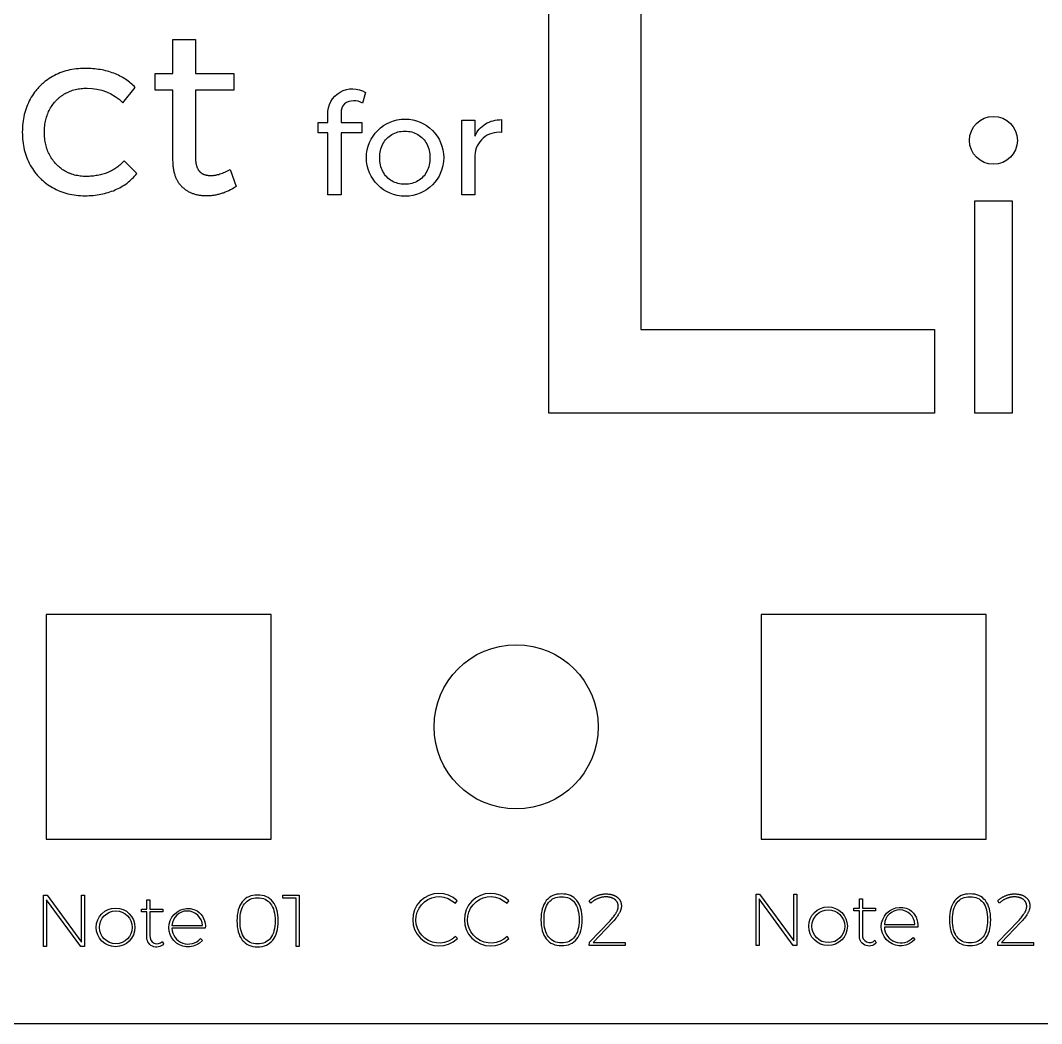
# Model space of a CAD drawing. Header units: millimetres. Extents: x -1043 to -744, y -1370 to -1206.
# Drawn here: x -907.95 to -864.43, y -1370.34 to -1327.56 of the extents above; entities that cross this region are included whole.
import ezdxf

# ---------------------------------------------------------------- set-up
doc = ezdxf.new("R2010")
doc.units = ezdxf.units.MM
doc.header["$MEASUREMENT"] = 0
doc.layers.add('Electronics$CUT3', color=178, linetype='Continuous', true_color=0x000000)
doc.layers.add('Electronics$ENGRAVE1', color=5, linetype='Continuous', true_color=0x0000ff)

msp = doc.modelspace()

# ---------------------------------------------------------------- linework, layer by layer
at = {"layer": 'Electronics$CUT3'}
msp.add_lwpolyline([(-1043.298, -1226.5), (-1043.298, -1350.336, 0.414214), (-1023.298, -1370.336), (-764.298, -1370.336, 0.414214), (-744.298, -1350.336), (-744.298, -1226.5, 0.414214), (-764.298, -1206.5), (-771.298, -1206.5, 0.414214), (-781.298, -1216.5, -0.414214), (-791.298, -1226.5), (-996.298, -1226.5, -0.414214), (-1006.298, -1216.5, 0.414214), (-1016.298, -1206.5), (-1023.298, -1206.5, 0.414214)], format="xyb", close=True, dxfattribs=at)
msp.add_lwpolyline([(-1043.298, -1226.5), (-1043.298, -1350.336, 0.414214), (-1023.298, -1370.336), (-764.298, -1370.336, 0.414214), (-744.298, -1350.336), (-744.298, -1226.5, 0.414214), (-764.298, -1206.5), (-771.298, -1206.5, 0.414214), (-781.298, -1216.5, -0.414214), (-791.298, -1226.5), (-996.298, -1226.5, -0.414214), (-1006.298, -1216.5, 0.414214), (-1016.298, -1206.5), (-1023.298, -1206.5, 0.414214)], format="xyb", close=True, dxfattribs=at)
for points in [[(-906.86, -1362.478), (-897.271, -1362.478), (-897.271, -1352.89), (-906.86, -1352.89)], [(-876.38, -1362.478), (-866.791, -1362.478), (-866.791, -1352.89), (-876.38, -1352.89)]]:
    msp.add_lwpolyline(points, close=True, dxfattribs=at)
msp.add_circle((-886.825, -1357.684), 3.5, dxfattribs=at)
at = {"layer": 'Electronics$ENGRAVE1'}
for points in [[(-885.434, -1305.843), (-881.507, -1305.843), (-881.507, -1340.744), (-868.991, -1340.744), (-868.991, -1344.303), (-885.434, -1344.303)], [(-898.762, -1334.652), (-898.84, -1334.7), (-898.917, -1334.745), (-898.995, -1334.787), (-899.073, -1334.825), (-899.151, -1334.861), (-899.229, -1334.893), (-899.269, -1334.908), (-899.308, -1334.923), (-899.347, -1334.936), (-899.386, -1334.949), (-899.426, -1334.961), (-899.465, -1334.972), (-899.504, -1334.982), (-899.544, -1334.992), (-899.583, -1335.001), (-899.623, -1335.009), (-899.662, -1335.016), (-899.702, -1335.023), (-899.742, -1335.029), (-899.781, -1335.034), (-899.821, -1335.038), (-899.861, -1335.042), (-899.901, -1335.044), (-899.941, -1335.046), (-899.98, -1335.047), (-900.02, -1335.048), (-900.06, -1335.047), (-900.099, -1335.046), (-900.138, -1335.044), (-900.176, -1335.042), (-900.214, -1335.038), (-900.251, -1335.034), (-900.288, -1335.029), (-900.325, -1335.024), (-900.361, -1335.018), (-900.396, -1335.011), (-900.431, -1335.003), (-900.465, -1334.994), (-900.499, -1334.985), (-900.533, -1334.975), (-900.566, -1334.964), (-900.599, -1334.953), (-900.631, -1334.94), (-900.662, -1334.927), (-900.693, -1334.914), (-900.724, -1334.899), (-900.754, -1334.884), (-900.784, -1334.868), (-900.813, -1334.851), (-900.842, -1334.834), (-900.87, -1334.815), (-900.898, -1334.797), (-900.926, -1334.777), (-900.952, -1334.756), (-900.979, -1334.735), (-901.005, -1334.713), (-901.03, -1334.691), (-901.055, -1334.667), (-901.079, -1334.643), (-901.103, -1334.618), (-901.126, -1334.593), (-901.148, -1334.566), (-901.169, -1334.539), (-901.19, -1334.511), (-901.209, -1334.482), (-901.228, -1334.453), (-901.246, -1334.422), (-901.264, -1334.391), (-901.28, -1334.36), (-901.296, -1334.327), (-901.311, -1334.294), (-901.326, -1334.26), (-901.339, -1334.225), (-901.352, -1334.189), (-901.364, -1334.153), (-901.375, -1334.116), (-901.385, -1334.078), (-901.395, -1334.039), (-901.404, -1334), (-901.412, -1333.96), (-901.419, -1333.919), (-901.426, -1333.877), (-901.432, -1333.834), (-901.437, -1333.791), (-901.441, -1333.747), (-901.445, -1333.703), (-901.447, -1333.657), (-901.449, -1333.611), (-901.451, -1333.516), (-901.451, -1330.544), (-902.212, -1330.544), (-902.212, -1329.823), (-901.451, -1329.823), (-901.451, -1328.383), (-900.497, -1328.383), (-900.497, -1329.823), (-898.854, -1329.823), (-898.854, -1330.544), (-900.497, -1330.544), (-900.497, -1333.343), (-900.497, -1333.398), (-900.495, -1333.451), (-900.491, -1333.502), (-900.487, -1333.551), (-900.481, -1333.598), (-900.474, -1333.643), (-900.47, -1333.664), (-900.466, -1333.685), (-900.461, -1333.706), (-900.457, -1333.726), (-900.451, -1333.746), (-900.446, -1333.765), (-900.44, -1333.784), (-900.434, -1333.802), (-900.427, -1333.82), (-900.42, -1333.837), (-900.413, -1333.854), (-900.406, -1333.87), (-900.398, -1333.886), (-900.39, -1333.901), (-900.382, -1333.916), (-900.373, -1333.93), (-900.364, -1333.944), (-900.354, -1333.957), (-900.345, -1333.97), (-900.34, -1333.976), (-900.335, -1333.983), (-900.325, -1333.994), (-900.314, -1334.006), (-900.303, -1334.017), (-900.292, -1334.028), (-900.28, -1334.038), (-900.268, -1334.048), (-900.256, -1334.058), (-900.244, -1334.067), (-900.231, -1334.076), (-900.218, -1334.084), (-900.204, -1334.092), (-900.19, -1334.1), (-900.176, -1334.107), (-900.162, -1334.114), (-900.147, -1334.121), (-900.132, -1334.127), (-900.117, -1334.133), (-900.101, -1334.138), (-900.085, -1334.143), (-900.069, -1334.148), (-900.052, -1334.152), (-900.035, -1334.156), (-900.018, -1334.16), (-900, -1334.163), (-899.982, -1334.166), (-899.964, -1334.168), (-899.945, -1334.171), (-899.927, -1334.172), (-899.907, -1334.174), (-899.888, -1334.175), (-899.868, -1334.175), (-899.848, -1334.175), (-899.824, -1334.175), (-899.799, -1334.174), (-899.775, -1334.173), (-899.751, -1334.171), (-899.726, -1334.169), (-899.701, -1334.166), (-899.676, -1334.163), (-899.651, -1334.159), (-899.626, -1334.155), (-899.601, -1334.15), (-899.576, -1334.145), (-899.55, -1334.14), (-899.499, -1334.127), (-899.447, -1334.112), (-899.395, -1334.095), (-899.342, -1334.076), (-899.289, -1334.055), (-899.235, -1334.033), (-899.181, -1334.008), (-899.127, -1333.981), (-899.072, -1333.952), (-899.016, -1333.922)], [(-867.268, -1335.258), (-865.678, -1335.258), (-865.678, -1344.303), (-867.268, -1344.303)], [(-905.353, -1364.865), (-905.224, -1364.865), (-905.224, -1367.052), (-905.378, -1367.052), (-906.836, -1365.062), (-906.836, -1367.052), (-906.967, -1367.052), (-906.967, -1364.865), (-906.814, -1364.865), (-905.353, -1366.858)], [(-896.766, -1364.865), (-896.077, -1364.865), (-896.077, -1367.052), (-896.205, -1367.052), (-896.205, -1364.993), (-896.766, -1364.993)], [(-882.181, -1366.876), (-882.181, -1367.004), (-883.705, -1367.004), (-883.702, -1366.87), (-882.822, -1365.95), (-882.783, -1365.908), (-882.745, -1365.867), (-882.71, -1365.826), (-882.677, -1365.785), (-882.646, -1365.743), (-882.617, -1365.703), (-882.603, -1365.682), (-882.59, -1365.662), (-882.578, -1365.641), (-882.566, -1365.621), (-882.554, -1365.601), (-882.544, -1365.581), (-882.534, -1365.562), (-882.525, -1365.542), (-882.516, -1365.524), (-882.509, -1365.505), (-882.502, -1365.487), (-882.495, -1365.469), (-882.49, -1365.452), (-882.485, -1365.435), (-882.483, -1365.426), (-882.481, -1365.418), (-882.479, -1365.41), (-882.478, -1365.402), (-882.476, -1365.393), (-882.475, -1365.385), (-882.474, -1365.378), (-882.473, -1365.37), (-882.473, -1365.362), (-882.472, -1365.354), (-882.472, -1365.347), (-882.472, -1365.339), (-882.472, -1365.328), (-882.473, -1365.316), (-882.473, -1365.305), (-882.474, -1365.294), (-882.476, -1365.283), (-882.477, -1365.272), (-882.479, -1365.261), (-882.481, -1365.25), (-882.483, -1365.24), (-882.486, -1365.23), (-882.489, -1365.22), (-882.492, -1365.21), (-882.496, -1365.2), (-882.5, -1365.19), (-882.504, -1365.181), (-882.508, -1365.172), (-882.513, -1365.162), (-882.518, -1365.153), (-882.523, -1365.145), (-882.529, -1365.136), (-882.535, -1365.127), (-882.541, -1365.119), (-882.547, -1365.111), (-882.554, -1365.103), (-882.561, -1365.095), (-882.568, -1365.087), (-882.576, -1365.079), (-882.583, -1365.072), (-882.591, -1365.065), (-882.6, -1365.057), (-882.609, -1365.05), (-882.617, -1365.044), (-882.627, -1365.037), (-882.636, -1365.031), (-882.646, -1365.024), (-882.655, -1365.018), (-882.666, -1365.013), (-882.676, -1365.007), (-882.686, -1365.002), (-882.697, -1364.996), (-882.708, -1364.991), (-882.719, -1364.987), (-882.73, -1364.982), (-882.741, -1364.978), (-882.753, -1364.974), (-882.765, -1364.97), (-882.777, -1364.966), (-882.789, -1364.963), (-882.802, -1364.959), (-882.814, -1364.956), (-882.827, -1364.953), (-882.84, -1364.951), (-882.854, -1364.948), (-882.867, -1364.946), (-882.895, -1364.942), (-882.923, -1364.939), (-882.952, -1364.937), (-882.982, -1364.936), (-883.013, -1364.936), (-883.034, -1364.936), (-883.054, -1364.937), (-883.075, -1364.938), (-883.095, -1364.94), (-883.116, -1364.943), (-883.136, -1364.946), (-883.157, -1364.949), (-883.177, -1364.953), (-883.198, -1364.958), (-883.219, -1364.963), (-883.239, -1364.969), (-883.26, -1364.975), (-883.281, -1364.982), (-883.302, -1364.99), (-883.323, -1364.998), (-883.343, -1365.006), (-883.364, -1365.015), (-883.385, -1365.025), (-883.405, -1365.034), (-883.425, -1365.045), (-883.445, -1365.055), (-883.464, -1365.067), (-883.483, -1365.078), (-883.502, -1365.09), (-883.52, -1365.103), (-883.539, -1365.115), (-883.557, -1365.129), (-883.574, -1365.142), (-883.592, -1365.157), (-883.609, -1365.171), (-883.626, -1365.186), (-883.642, -1365.202), (-883.708, -1365.098), (-883.69, -1365.081), (-883.671, -1365.065), (-883.653, -1365.049), (-883.633, -1365.033), (-883.614, -1365.018), (-883.594, -1365.004), (-883.574, -1364.99), (-883.554, -1364.976), (-883.533, -1364.963), (-883.512, -1364.95), (-883.49, -1364.938), (-883.468, -1364.926), (-883.446, -1364.915), (-883.424, -1364.904), (-883.401, -1364.894), (-883.378, -1364.884), (-883.355, -1364.875), (-883.331, -1364.866), (-883.308, -1364.858), (-883.285, -1364.85), (-883.261, -1364.844), (-883.238, -1364.837), (-883.214, -1364.832), (-883.191, -1364.827), (-883.167, -1364.822), (-883.143, -1364.818), (-883.12, -1364.815), (-883.096, -1364.812), (-883.072, -1364.81), (-883.048, -1364.809), (-883.025, -1364.808), (-883.001, -1364.807), (-882.963, -1364.808), (-882.926, -1364.81), (-882.89, -1364.812), (-882.856, -1364.816), (-882.838, -1364.818), (-882.822, -1364.821), (-882.805, -1364.824), (-882.789, -1364.827), (-882.773, -1364.831), (-882.757, -1364.834), (-882.741, -1364.838), (-882.726, -1364.843), (-882.711, -1364.847), (-882.696, -1364.852), (-882.682, -1364.857), (-882.668, -1364.862), (-882.654, -1364.868), (-882.64, -1364.874), (-882.626, -1364.88), (-882.613, -1364.887), (-882.6, -1364.893), (-882.587, -1364.9), (-882.575, -1364.908), (-882.562, -1364.915), (-882.55, -1364.923), (-882.539, -1364.931), (-882.527, -1364.94), (-882.516, -1364.948), (-882.505, -1364.957), (-882.494, -1364.966), (-882.484, -1364.975), (-882.474, -1364.985), (-882.464, -1364.995), (-882.455, -1365.004), (-882.446, -1365.014), (-882.438, -1365.025), (-882.43, -1365.035), (-882.422, -1365.046), (-882.414, -1365.056), (-882.407, -1365.067), (-882.4, -1365.079), (-882.394, -1365.09), (-882.388, -1365.102), (-882.382, -1365.113), (-882.377, -1365.125), (-882.372, -1365.137), (-882.367, -1365.15), (-882.362, -1365.162), (-882.358, -1365.175), (-882.355, -1365.188), (-882.351, -1365.201), (-882.349, -1365.214), (-882.346, -1365.227), (-882.344, -1365.241), (-882.342, -1365.255), (-882.34, -1365.269), (-882.339, -1365.283), (-882.338, -1365.297), (-882.338, -1365.312), (-882.337, -1365.327), (-882.337, -1365.336), (-882.338, -1365.345), (-882.338, -1365.354), (-882.339, -1365.363), (-882.34, -1365.373), (-882.341, -1365.382), (-882.342, -1365.392), (-882.344, -1365.401), (-882.346, -1365.411), (-882.348, -1365.421), (-882.35, -1365.43), (-882.352, -1365.44), (-882.355, -1365.45), (-882.358, -1365.46), (-882.364, -1365.481), (-882.371, -1365.501), (-882.379, -1365.522), (-882.388, -1365.543), (-882.397, -1365.565), (-882.408, -1365.587), (-882.419, -1365.609), (-882.431, -1365.631), (-882.444, -1365.654), (-882.457, -1365.677), (-882.472, -1365.7), (-882.502, -1365.746), (-882.535, -1365.793), (-882.57, -1365.84), (-882.607, -1365.887), (-882.647, -1365.935), (-882.69, -1365.983), (-882.735, -1366.031), (-883.548, -1366.876)], [(-874.985, -1364.817), (-874.857, -1364.817), (-874.857, -1367.004), (-875.01, -1367.004), (-876.468, -1365.014), (-876.468, -1367.004), (-876.6, -1367.004), (-876.6, -1364.817), (-876.446, -1364.817), (-874.985, -1366.81)], [(-864.77, -1366.876), (-864.77, -1367.004), (-866.294, -1367.004), (-866.291, -1366.87), (-865.412, -1365.95), (-865.372, -1365.908), (-865.335, -1365.867), (-865.3, -1365.826), (-865.266, -1365.785), (-865.235, -1365.743), (-865.207, -1365.703), (-865.193, -1365.682), (-865.18, -1365.662), (-865.167, -1365.641), (-865.155, -1365.621), (-865.144, -1365.601), (-865.133, -1365.581), (-865.123, -1365.562), (-865.114, -1365.542), (-865.106, -1365.524), (-865.098, -1365.505), (-865.091, -1365.487), (-865.085, -1365.469), (-865.079, -1365.452), (-865.075, -1365.435), (-865.073, -1365.426), (-865.071, -1365.418), (-865.069, -1365.41), (-865.067, -1365.402), (-865.066, -1365.393), (-865.065, -1365.385), (-865.064, -1365.378), (-865.063, -1365.37), (-865.062, -1365.362), (-865.062, -1365.354), (-865.062, -1365.347), (-865.061, -1365.339), (-865.062, -1365.328), (-865.062, -1365.316), (-865.063, -1365.305), (-865.064, -1365.294), (-865.065, -1365.283), (-865.067, -1365.272), (-865.068, -1365.261), (-865.071, -1365.25), (-865.073, -1365.24), (-865.076, -1365.23), (-865.079, -1365.22), (-865.082, -1365.21), (-865.085, -1365.2), (-865.089, -1365.19), (-865.093, -1365.181), (-865.098, -1365.172), (-865.103, -1365.162), (-865.107, -1365.153), (-865.113, -1365.145), (-865.118, -1365.136), (-865.124, -1365.127), (-865.13, -1365.119), (-865.137, -1365.111), (-865.143, -1365.103), (-865.15, -1365.095), (-865.158, -1365.087), (-865.165, -1365.079), (-865.173, -1365.072), (-865.181, -1365.065), (-865.189, -1365.057), (-865.198, -1365.05), (-865.207, -1365.044), (-865.216, -1365.037), (-865.226, -1365.031), (-865.235, -1365.024), (-865.245, -1365.018), (-865.255, -1365.013), (-865.265, -1365.007), (-865.276, -1365.002), (-865.286, -1364.996), (-865.297, -1364.991), (-865.308, -1364.987), (-865.319, -1364.982), (-865.331, -1364.978), (-865.343, -1364.974), (-865.354, -1364.97), (-865.366, -1364.966), (-865.379, -1364.963), (-865.391, -1364.959), (-865.404, -1364.956), (-865.417, -1364.953), (-865.43, -1364.951), (-865.443, -1364.948), (-865.457, -1364.946), (-865.484, -1364.942), (-865.513, -1364.939), (-865.542, -1364.937), (-865.572, -1364.936), (-865.603, -1364.936), (-865.623, -1364.936), (-865.644, -1364.937), (-865.664, -1364.938), (-865.685, -1364.94), (-865.705, -1364.943), (-865.726, -1364.946), (-865.746, -1364.949), (-865.767, -1364.953), (-865.787, -1364.958), (-865.808, -1364.963), (-865.829, -1364.969), (-865.85, -1364.975), (-865.87, -1364.982), (-865.891, -1364.99), (-865.912, -1364.998), (-865.933, -1365.006), (-865.954, -1365.015), (-865.974, -1365.025), (-865.995, -1365.034), (-866.014, -1365.045), (-866.034, -1365.055), (-866.054, -1365.067), (-866.073, -1365.078), (-866.091, -1365.09), (-866.11, -1365.103), (-866.128, -1365.115), (-866.146, -1365.129), (-866.164, -1365.142), (-866.181, -1365.157), (-866.198, -1365.171), (-866.215, -1365.186), (-866.232, -1365.202), (-866.298, -1365.098), (-866.279, -1365.081), (-866.261, -1365.065), (-866.242, -1365.049), (-866.223, -1365.033), (-866.203, -1365.018), (-866.184, -1365.004), (-866.164, -1364.99), (-866.143, -1364.976), (-866.122, -1364.963), (-866.101, -1364.95), (-866.08, -1364.938), (-866.058, -1364.926), (-866.036, -1364.915), (-866.013, -1364.904), (-865.991, -1364.894), (-865.967, -1364.884), (-865.944, -1364.875), (-865.921, -1364.866), (-865.897, -1364.858), (-865.874, -1364.85), (-865.851, -1364.844), (-865.827, -1364.837), (-865.804, -1364.832), (-865.78, -1364.827), (-865.756, -1364.822), (-865.733, -1364.818), (-865.709, -1364.815), (-865.685, -1364.812), (-865.662, -1364.81), (-865.638, -1364.809), (-865.614, -1364.808), (-865.59, -1364.807), (-865.552, -1364.808), (-865.516, -1364.81), (-865.48, -1364.812), (-865.445, -1364.816), (-865.428, -1364.818), (-865.411, -1364.821), (-865.395, -1364.824), (-865.378, -1364.827), (-865.362, -1364.831), (-865.347, -1364.834), (-865.331, -1364.838), (-865.316, -1364.843), (-865.301, -1364.847), (-865.286, -1364.852), (-865.271, -1364.857), (-865.257, -1364.862), (-865.243, -1364.868), (-865.229, -1364.874), (-865.216, -1364.88), (-865.202, -1364.887), (-865.189, -1364.893), (-865.177, -1364.9), (-865.164, -1364.908), (-865.152, -1364.915), (-865.14, -1364.923), (-865.128, -1364.931), (-865.117, -1364.94), (-865.105, -1364.948), (-865.094, -1364.957), (-865.084, -1364.966), (-865.073, -1364.975), (-865.063, -1364.985), (-865.054, -1364.995), (-865.045, -1365.004), (-865.036, -1365.014), (-865.027, -1365.025), (-865.019, -1365.035), (-865.011, -1365.046), (-865.004, -1365.056), (-864.997, -1365.067), (-864.99, -1365.079), (-864.983, -1365.09), (-864.977, -1365.102), (-864.971, -1365.113), (-864.966, -1365.125), (-864.961, -1365.137), (-864.956, -1365.15), (-864.952, -1365.162), (-864.948, -1365.175), (-864.944, -1365.188), (-864.941, -1365.201), (-864.938, -1365.214), (-864.935, -1365.227), (-864.933, -1365.241), (-864.931, -1365.255), (-864.93, -1365.269), (-864.928, -1365.283), (-864.928, -1365.297), (-864.927, -1365.312), (-864.927, -1365.327), (-864.927, -1365.336), (-864.927, -1365.345), (-864.928, -1365.354), (-864.929, -1365.363), (-864.929, -1365.373), (-864.931, -1365.382), (-864.932, -1365.392), (-864.934, -1365.401), (-864.935, -1365.411), (-864.937, -1365.421), (-864.939, -1365.43), (-864.942, -1365.44), (-864.944, -1365.45), (-864.947, -1365.46), (-864.953, -1365.481), (-864.961, -1365.501), (-864.968, -1365.522), (-864.977, -1365.543), (-864.987, -1365.565), (-864.997, -1365.587), (-865.008, -1365.609), (-865.02, -1365.631), (-865.033, -1365.654), (-865.047, -1365.677), (-865.061, -1365.7), (-865.091, -1365.746), (-865.124, -1365.793), (-865.159, -1365.84), (-865.197, -1365.887), (-865.237, -1365.935), (-865.279, -1365.983), (-865.324, -1366.031), (-866.138, -1366.876)]]:
    msp.add_lwpolyline(points, close=True, dxfattribs=at)
for points in [[(-905.113, -1330.452, -0.202399), (-903.581, -1331.071), (-903.064, -1330.422), (-903.11, -1330.373), (-903.158, -1330.326), (-903.207, -1330.28), (-903.257, -1330.236), (-903.309, -1330.193), (-903.363, -1330.151), (-903.417, -1330.112), (-903.473, -1330.073), (-903.531, -1330.036), (-903.59, -1330.001), (-903.65, -1329.966), (-903.711, -1329.934), (-903.774, -1329.903), (-903.839, -1329.873), (-903.905, -1329.845), (-903.972, -1329.818), (-904.04, -1329.793), (-904.109, -1329.769), (-904.18, -1329.748), (-904.252, -1329.727), (-904.324, -1329.709), (-904.398, -1329.691), (-904.473, -1329.676), (-904.549, -1329.662), (-904.626, -1329.65), (-904.704, -1329.639), (-904.783, -1329.631), (-904.863, -1329.623), (-904.944, -1329.618), (-905.026, -1329.613), (-905.11, -1329.611), (-905.194, -1329.61), (-905.291, -1329.612), (-905.387, -1329.616), (-905.481, -1329.622), (-905.574, -1329.632), (-905.665, -1329.644), (-905.756, -1329.659), (-905.845, -1329.676), (-905.932, -1329.696), (-906.018, -1329.719), (-906.103, -1329.745), (-906.187, -1329.773), (-906.269, -1329.804), (-906.35, -1329.838), (-906.429, -1329.874), (-906.507, -1329.913), (-906.584, -1329.955), (-906.659, -1329.999), (-906.732, -1330.046), (-906.803, -1330.094), (-906.871, -1330.145), (-906.905, -1330.171), (-906.938, -1330.197), (-906.971, -1330.225), (-907.003, -1330.252), (-907.034, -1330.281), (-907.065, -1330.309), (-907.095, -1330.339), (-907.125, -1330.369), (-907.155, -1330.399), (-907.184, -1330.43), (-907.212, -1330.461), (-907.24, -1330.493), (-907.267, -1330.526), (-907.294, -1330.559), (-907.346, -1330.627), (-907.395, -1330.696), (-907.443, -1330.768), (-907.489, -1330.843), (-907.532, -1330.919), (-907.574, -1330.997), (-907.612, -1331.076), (-907.648, -1331.157), (-907.681, -1331.239), (-907.712, -1331.322), (-907.739, -1331.407), (-907.765, -1331.493), (-907.787, -1331.581), (-907.807, -1331.67), (-907.824, -1331.76), (-907.839, -1331.851), (-907.851, -1331.944), (-907.86, -1332.038), (-907.867, -1332.134), (-907.871, -1332.231), (-907.872, -1332.329), (-907.871, -1332.427), (-907.867, -1332.524), (-907.86, -1332.619), (-907.851, -1332.713), (-907.839, -1332.806), (-907.824, -1332.897), (-907.807, -1332.987), (-907.787, -1333.076), (-907.765, -1333.163), (-907.739, -1333.249), (-907.712, -1333.333), (-907.681, -1333.416), (-907.648, -1333.498), (-907.612, -1333.578), (-907.574, -1333.657), (-907.532, -1333.734), (-907.489, -1333.81), (-907.443, -1333.883), (-907.395, -1333.955), (-907.346, -1334.024), (-907.294, -1334.091), (-907.267, -1334.124), (-907.24, -1334.156), (-907.212, -1334.188), (-907.184, -1334.22), (-907.155, -1334.25), (-907.125, -1334.281), (-907.095, -1334.31), (-907.065, -1334.339), (-907.034, -1334.368), (-907.003, -1334.396), (-906.971, -1334.424), (-906.938, -1334.451), (-906.871, -1334.503), (-906.803, -1334.554), (-906.732, -1334.602), (-906.659, -1334.648), (-906.584, -1334.693), (-906.507, -1334.734), (-906.429, -1334.773), (-906.35, -1334.81), (-906.269, -1334.844), (-906.187, -1334.875), (-906.103, -1334.903), (-906.018, -1334.928), (-905.932, -1334.951), (-905.845, -1334.972), (-905.756, -1334.989), (-905.665, -1335.004), (-905.574, -1335.016), (-905.481, -1335.025), (-905.387, -1335.032), (-905.291, -1335.036), (-905.194, -1335.038), (-905.106, -1335.037), (-905.019, -1335.034), (-904.933, -1335.029), (-904.848, -1335.022), (-904.765, -1335.014), (-904.682, -1335.003), (-904.601, -1334.991), (-904.521, -1334.977), (-904.442, -1334.961), (-904.364, -1334.942), (-904.287, -1334.922), (-904.212, -1334.901), (-904.137, -1334.877), (-904.064, -1334.851), (-903.992, -1334.824), (-903.921, -1334.794), (-903.851, -1334.763), (-903.783, -1334.73), (-903.717, -1334.695), (-903.652, -1334.659), (-903.588, -1334.621), (-903.526, -1334.582), (-903.466, -1334.54), (-903.407, -1334.497), (-903.35, -1334.453), (-903.294, -1334.407), (-903.24, -1334.359), (-903.188, -1334.309), (-903.137, -1334.258), (-903.087, -1334.205), (-903.039, -1334.15), (-902.993, -1334.094), (-903.53, -1333.546), (-903.565, -1333.586), (-903.601, -1333.625), (-903.638, -1333.663), (-903.676, -1333.699), (-903.715, -1333.734), (-903.756, -1333.768), (-903.797, -1333.801), (-903.84, -1333.833), (-903.883, -1333.863), (-903.928, -1333.893), (-903.974, -1333.921), (-904.021, -1333.948), (-904.069, -1333.973), (-904.118, -1333.998), (-904.169, -1334.021), (-904.22, -1334.043), (-904.273, -1334.064), (-904.326, -1334.084), (-904.38, -1334.102), (-904.434, -1334.119), (-904.49, -1334.134), (-904.546, -1334.148), (-904.604, -1334.161), (-904.661, -1334.173), (-904.72, -1334.183), (-904.78, -1334.192), (-904.84, -1334.199), (-904.901, -1334.205), (-904.963, -1334.21), (-905.026, -1334.213), (-905.089, -1334.215), (-905.153, -1334.216), (-905.218, -1334.215), (-905.281, -1334.212), (-905.343, -1334.207), (-905.405, -1334.201), (-905.465, -1334.193), (-905.525, -1334.182), (-905.584, -1334.17), (-905.642, -1334.156), (-905.699, -1334.14), (-905.755, -1334.123), (-905.782, -1334.113), (-905.81, -1334.103), (-905.837, -1334.093), (-905.864, -1334.082), (-905.891, -1334.07), (-905.917, -1334.058), (-905.943, -1334.046), (-905.97, -1334.033), (-905.995, -1334.02), (-906.021, -1334.006), (-906.046, -1333.992), (-906.072, -1333.977), (-906.121, -1333.947), (-906.169, -1333.915), (-906.216, -1333.881), (-906.261, -1333.847), (-906.305, -1333.81), (-906.348, -1333.772), (-906.389, -1333.733), (-906.429, -1333.692), (-906.468, -1333.65), (-906.505, -1333.606), (-906.541, -1333.561), (-906.576, -1333.514), (-906.609, -1333.466), (-906.641, -1333.417), (-906.671, -1333.365), (-906.701, -1333.313), (-906.728, -1333.259), (-906.754, -1333.204), (-906.778, -1333.149), (-906.8, -1333.092), (-906.821, -1333.034), (-906.84, -1332.975), (-906.857, -1332.915), (-906.872, -1332.854), (-906.885, -1332.792), (-906.897, -1332.729), (-906.906, -1332.665), (-906.915, -1332.6), (-906.921, -1332.534), (-906.925, -1332.466), (-906.928, -1332.398), (-906.929, -1332.329), (-906.928, -1332.26), (-906.925, -1332.192), (-906.921, -1332.124), (-906.914, -1332.058), (-906.906, -1331.993), (-906.896, -1331.929), (-906.884, -1331.866), (-906.87, -1331.804), (-906.855, -1331.743), (-906.838, -1331.683), (-906.818, -1331.624), (-906.798, -1331.566), (-906.775, -1331.509), (-906.75, -1331.454), (-906.724, -1331.399), (-906.695, -1331.345), (-906.666, -1331.292), (-906.634, -1331.241), (-906.602, -1331.192), (-906.568, -1331.144), (-906.532, -1331.097), (-906.495, -1331.052), (-906.477, -1331.031), (-906.457, -1331.009), (-906.438, -1330.988), (-906.418, -1330.967), (-906.397, -1330.947), (-906.377, -1330.927), (-906.356, -1330.907), (-906.334, -1330.888), (-906.313, -1330.869), (-906.291, -1330.85), (-906.268, -1330.832), (-906.246, -1330.814), (-906.223, -1330.797), (-906.199, -1330.78), (-906.151, -1330.747), (-906.102, -1330.715), (-906.051, -1330.686), (-905.999, -1330.657), (-905.947, -1330.631), (-905.893, -1330.606), (-905.839, -1330.583), (-905.783, -1330.562), (-905.727, -1330.543), (-905.669, -1330.526), (-905.611, -1330.511), (-905.552, -1330.497), (-905.492, -1330.485), (-905.431, -1330.475), (-905.369, -1330.467), (-905.307, -1330.46), (-905.243, -1330.456), (-905.178, -1330.453)], [(-894.143, -1331.124, 0.217472), (-894.288, -1331.505), (-894.288, -1331.922), (-893.407, -1331.922), (-893.407, -1332.35), (-894.288, -1332.35), (-894.288, -1335.007), (-894.85, -1335.007), (-894.85, -1332.35), (-895.266, -1332.35), (-895.266, -1331.922), (-894.85, -1331.922), (-894.85, -1331.577, -0.600448), (-893.238, -1330.635), (-893.37, -1331.094, 0.307378)], [(-888.135, -1331.979, -0.136604), (-887.447, -1331.795), (-887.447, -1332.338, 0.434809), (-888.582, -1333.322), (-888.582, -1335.007), (-889.144, -1335.007), (-889.144, -1331.813), (-888.582, -1331.813), (-888.582, -1332.501, -0.152075)], [(-889.726, -1364.998), (-889.41, -1365.199), (-889.332, -1365.098, 2.359226), (-889.329, -1366.71), (-889.41, -1366.619, -1.864699)], [(-887.526, -1364.998), (-887.21, -1365.199), (-887.132, -1365.098, 2.359226), (-887.129, -1366.71), (-887.21, -1366.619, -1.864699)], [(-901.848, -1366.94, -0.750475), (-902.558, -1366.602), (-902.558, -1365.575), (-902.796, -1365.575), (-902.796, -1365.462), (-902.558, -1365.462), (-902.558, -1365.059), (-902.433, -1365.059), (-902.433, -1365.462), (-901.879, -1365.462), (-901.879, -1365.575), (-902.433, -1365.575), (-902.433, -1366.586, 0.724121), (-901.898, -1366.833)], [(-871.48, -1366.892, -0.750475), (-872.19, -1366.554), (-872.19, -1365.527), (-872.428, -1365.527), (-872.428, -1365.414), (-872.19, -1365.414), (-872.19, -1365.011), (-872.065, -1365.011), (-872.065, -1365.414), (-871.511, -1365.414), (-871.511, -1365.527), (-872.065, -1365.527), (-872.065, -1366.538, 0.724121), (-871.53, -1366.785)], [(-900.422, -1365.527, -0.26868), (-900.073, -1366.273), (-901.497, -1366.273, 0.675793), (-900.274, -1366.711), (-900.199, -1366.796, -2.057104)], [(-900.192, -1366.157, 0.952108), (-901.494, -1366.157)], [(-870.054, -1365.479, -0.26868), (-869.706, -1366.225), (-871.129, -1366.225, 0.675793), (-869.906, -1366.663), (-869.831, -1366.748, -2.057104)], [(-869.824, -1366.109, 0.952108), (-871.126, -1366.109)]]:
    msp.add_lwpolyline(points, format="xyb", close=True, dxfattribs=at)
for centre, radius in [((-891.559, -1333.415), 1.647), ((-866.481, -1332.677), 1.022), ((-903.899, -1366.233, -12.989), 0.824), ((-903.885, -1366.234, -12.989), 0.7), ((-873.531, -1366.185, -12.989), 0.824), ((-873.518, -1366.186, -12.989), 0.7)]:
    msp.add_circle(centre, radius, dxfattribs=at)
for points, knots in [([(-892.123, -1332.429), (-892.286, -1332.525), (-892.413, -1332.659), (-892.504, -1332.83), (-892.594, -1333.001), (-892.64, -1333.196), (-892.64, -1333.413), (-892.64, -1333.634), (-892.594, -1333.832), (-892.504, -1334.005), (-892.413, -1334.178), (-892.286, -1334.312), (-892.123, -1334.406), (-891.96, -1334.501), (-891.774, -1334.548), (-891.565, -1334.548), (-891.36, -1334.548), (-891.175, -1334.501), (-891.012, -1334.406), (-890.849, -1334.312), (-890.723, -1334.178), (-890.632, -1334.005), (-890.541, -1333.832), (-890.496, -1333.634), (-890.496, -1333.413), (-890.496, -1333.196), (-890.541, -1333.001), (-890.632, -1332.83), (-890.723, -1332.659), (-890.849, -1332.525), (-891.012, -1332.429), (-891.175, -1332.332), (-891.36, -1332.284), (-891.565, -1332.284), (-891.774, -1332.284), (-891.96, -1332.332), (-892.123, -1332.429)], [0, 0, 0, 0, 1, 1, 1, 2, 2, 2, 3, 3, 3, 4, 4, 4, 5, 5, 5, 6, 6, 6, 7, 7, 7, 8, 8, 8, 9, 9, 9, 10, 10, 10, 11, 11, 11, 12, 12, 12, 12]), ([(-897.193, -1365.14, -12.989), (-897.041, -1365.33, -12.989), (-896.966, -1365.602, -12.989), (-896.966, -1365.957, -12.989), (-896.966, -1366.312, -12.989), (-897.041, -1366.584, -12.989), (-897.193, -1366.775, -12.989), (-897.344, -1366.966, -12.989), (-897.561, -1367.062, -12.989), (-897.845, -1367.062, -12.989), (-898.127, -1367.062, -12.989), (-898.344, -1366.966, -12.989), (-898.496, -1366.775, -12.989), (-898.648, -1366.584, -12.989), (-898.725, -1366.312, -12.989), (-898.725, -1365.957, -12.989), (-898.725, -1365.604, -12.989), (-898.648, -1365.333, -12.989), (-898.496, -1365.142, -12.989), (-898.344, -1364.951, -12.989), (-898.127, -1364.855, -12.989), (-897.845, -1364.855, -12.989), (-897.561, -1364.855, -12.989), (-897.344, -1364.95, -12.989), (-897.193, -1365.14, -12.989)], [0, 0, 0, 0, 1, 1, 1, 2, 2, 2, 3, 3, 3, 4, 4, 4, 5, 5, 5, 6, 6, 6, 7, 7, 7, 8, 8, 8, 8]), ([(-884.235, -1365.092, -12.989), (-884.084, -1365.282, -12.989), (-884.009, -1365.554, -12.989), (-884.009, -1365.909, -12.989), (-884.009, -1366.264, -12.989), (-884.084, -1366.536, -12.989), (-884.235, -1366.727, -12.989), (-884.387, -1366.918, -12.989), (-884.604, -1367.014, -12.989), (-884.888, -1367.014, -12.989), (-885.17, -1367.014, -12.989), (-885.387, -1366.918, -12.989), (-885.539, -1366.727, -12.989), (-885.691, -1366.536, -12.989), (-885.767, -1366.264, -12.989), (-885.767, -1365.909, -12.989), (-885.767, -1365.556, -12.989), (-885.691, -1365.285, -12.989), (-885.539, -1365.094, -12.989), (-885.387, -1364.903, -12.989), (-885.17, -1364.807, -12.989), (-884.888, -1364.807, -12.989), (-884.604, -1364.807, -12.989), (-884.387, -1364.902, -12.989), (-884.235, -1365.092, -12.989)], [0, 0, 0, 0, 1, 1, 1, 2, 2, 2, 3, 3, 3, 4, 4, 4, 5, 5, 5, 6, 6, 6, 7, 7, 7, 8, 8, 8, 8]), ([(-866.825, -1365.092, -12.989), (-866.674, -1365.282, -12.989), (-866.598, -1365.554, -12.989), (-866.598, -1365.909, -12.989), (-866.598, -1366.264, -12.989), (-866.674, -1366.536, -12.989), (-866.825, -1366.727, -12.989), (-866.976, -1366.918, -12.989), (-867.194, -1367.014, -12.989), (-867.477, -1367.014, -12.989), (-867.759, -1367.014, -12.989), (-867.976, -1366.918, -12.989), (-868.128, -1366.727, -12.989), (-868.281, -1366.536, -12.989), (-868.357, -1366.264, -12.989), (-868.357, -1365.909, -12.989), (-868.357, -1365.556, -12.989), (-868.281, -1365.285, -12.989), (-868.128, -1365.094, -12.989), (-867.976, -1364.903, -12.989), (-867.759, -1364.807, -12.989), (-867.477, -1364.807, -12.989), (-867.194, -1364.807, -12.989), (-866.976, -1364.902, -12.989), (-866.825, -1365.092, -12.989)], [0, 0, 0, 0, 1, 1, 1, 2, 2, 2, 3, 3, 3, 4, 4, 4, 5, 5, 5, 6, 6, 6, 7, 7, 7, 8, 8, 8, 8]), ([(-898.401, -1365.226, -12.989), (-898.529, -1365.394, -12.989), (-898.593, -1365.638, -12.989), (-898.593, -1365.957, -12.989), (-898.593, -1366.276, -12.989), (-898.529, -1366.52, -12.989), (-898.401, -1366.689, -12.989), (-898.272, -1366.858, -12.989), (-898.087, -1366.943, -12.989), (-897.845, -1366.943, -12.989), (-897.603, -1366.943, -12.989), (-897.418, -1366.858, -12.989), (-897.29, -1366.689, -12.989), (-897.161, -1366.52, -12.989), (-897.097, -1366.276, -12.989), (-897.097, -1365.957, -12.989), (-897.097, -1365.638, -12.989), (-897.161, -1365.394, -12.989), (-897.29, -1365.226, -12.989), (-897.418, -1365.058, -12.989), (-897.603, -1364.974, -12.989), (-897.845, -1364.974, -12.989), (-898.087, -1364.974, -12.989), (-898.272, -1365.058, -12.989), (-898.401, -1365.226, -12.989)], [0, 0, 0, 0, 1, 1, 1, 2, 2, 2, 3, 3, 3, 4, 4, 4, 5, 5, 5, 6, 6, 6, 7, 7, 7, 8, 8, 8, 8]), ([(-885.443, -1365.178, -12.989), (-885.572, -1365.346, -12.989), (-885.636, -1365.59, -12.989), (-885.636, -1365.909, -12.989), (-885.636, -1366.228, -12.989), (-885.572, -1366.472, -12.989), (-885.443, -1366.641, -12.989), (-885.315, -1366.81, -12.989), (-885.13, -1366.895, -12.989), (-884.888, -1366.895, -12.989), (-884.646, -1366.895, -12.989), (-884.461, -1366.81, -12.989), (-884.332, -1366.641, -12.989), (-884.204, -1366.472, -12.989), (-884.14, -1366.228, -12.989), (-884.14, -1365.909, -12.989), (-884.14, -1365.59, -12.989), (-884.204, -1365.346, -12.989), (-884.332, -1365.178, -12.989), (-884.461, -1365.01, -12.989), (-884.646, -1364.926, -12.989), (-884.888, -1364.926, -12.989), (-885.13, -1364.926, -12.989), (-885.315, -1365.01, -12.989), (-885.443, -1365.178, -12.989)], [0, 0, 0, 0, 1, 1, 1, 2, 2, 2, 3, 3, 3, 4, 4, 4, 5, 5, 5, 6, 6, 6, 7, 7, 7, 8, 8, 8, 8]), ([(-868.033, -1365.178, -12.989), (-868.161, -1365.346, -12.989), (-868.225, -1365.59, -12.989), (-868.225, -1365.909, -12.989), (-868.225, -1366.228, -12.989), (-868.161, -1366.472, -12.989), (-868.033, -1366.641, -12.989), (-867.905, -1366.81, -12.989), (-867.719, -1366.895, -12.989), (-867.477, -1366.895, -12.989), (-867.235, -1366.895, -12.989), (-867.05, -1366.81, -12.989), (-866.922, -1366.641, -12.989), (-866.794, -1366.472, -12.989), (-866.729, -1366.228, -12.989), (-866.729, -1365.909, -12.989), (-866.729, -1365.59, -12.989), (-866.794, -1365.346, -12.989), (-866.922, -1365.178, -12.989), (-867.05, -1365.01, -12.989), (-867.235, -1364.926, -12.989), (-867.477, -1364.926, -12.989), (-867.719, -1364.926, -12.989), (-867.905, -1365.01, -12.989), (-868.033, -1365.178, -12.989)], [0, 0, 0, 0, 1, 1, 1, 2, 2, 2, 3, 3, 3, 4, 4, 4, 5, 5, 5, 6, 6, 6, 7, 7, 7, 8, 8, 8, 8])]:
    msp.add_open_spline(points, degree=3, knots=knots, dxfattribs=at)

doc.saveas('drawing.dxf')
